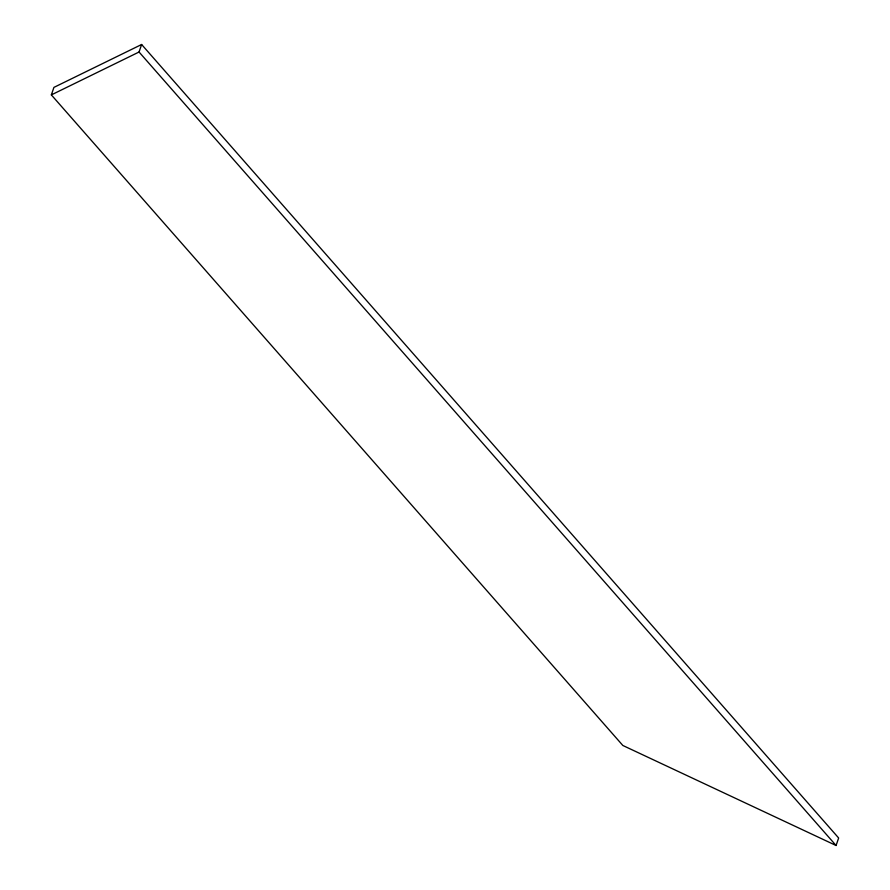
<?xml version="1.0" encoding="UTF-8"?>
<svg xmlns="http://www.w3.org/2000/svg" width="890" height="890" viewBox="0 0 890 890"><rect width="100%" height="100%" fill="white"/><g stroke="black" fill="none" stroke-linecap="round" stroke-linejoin="round"><path stroke-width="1.33" d="M51.353 94.896L53.923 87.387L141.621 44.5L838.647 837.991L836.077 845.5L622.844 745.475L51.353 94.896L139.051 52.009L141.621 44.5M139.051 52.009L836.077 845.5"/></g></svg>
